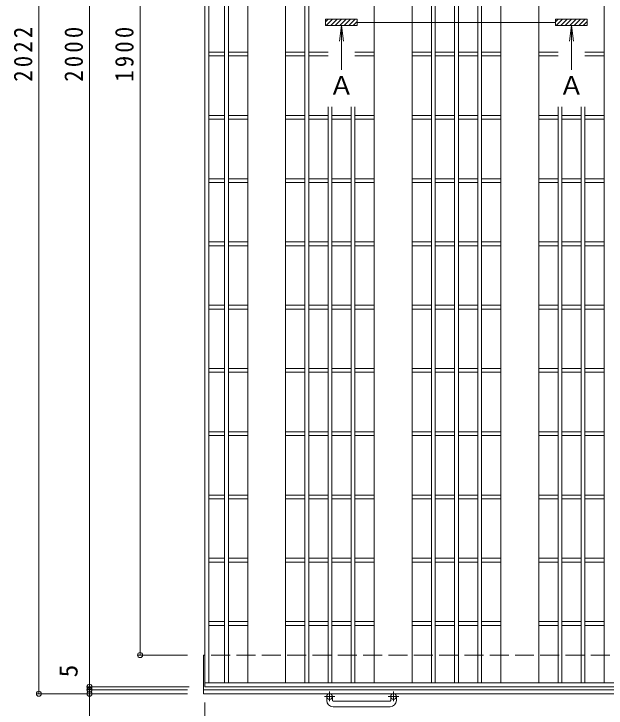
# Model space of a CAD drawing. Units: millimetres, scale not verified. Extents: x -1890 to 2306, y -1939 to 1554.
# Drawn here: x -1890 to -954, y -731 to 366 of the extents above; entities that cross this region are included whole.
import ezdxf
from ezdxf.enums import TextEntityAlignment as Align

# ---------------------------------------------------------------- set-up
doc = ezdxf.new("R2010")
doc.units = ezdxf.units.MM
doc.header["$LTSCALE"] = 10
doc.header["$PDMODE"] = 32
doc.header["$PDSIZE"] = 8
doc.linetypes.add('CHAIN1', pattern=[8, 5, -1, 1, -1])
doc.linetypes.add('DASHED3', pattern=[4, 3, -1])
for name, color, linetype, lineweight in [('C-1', 2, 'Continuous', 9), ('C-2', 3, 'Continuous', 9), ('C-4', 7, 'Continuous', 9)]:
    doc.layers.add(name, color=color, linetype=linetype, lineweight=lineweight)
doc.styles.add('ＭＳ ゴシック', font='')
doc.styles.get('ＭＳ ゴシック').set_extended_font_data('MS Gothic')

msp = doc.modelspace()

# ---------------------------------------------------------------- linework, layer by layer
at = {"layer": 'C-1'}
for p, q in [((-1590.7, -647.21), (-1590.7, -708.21)), ((-189.54, -702.21), (-1590.7, -702.21)), ((-190.7, -708.21), (-1590.7, -708.21)), ((-1395.7, -718.81), (-1395.7, -712.71)), ((-1386.7, -718.81), (-1386.7, -712.71)), ((-1294.7, -718.81), (-1294.7, -712.71)), ((-1285.7, -718.81), (-1285.7, -712.71)), ((-1385.7, -719.81), (-1295.7, -719.81)), ((-1295.7, -728.81), (-1385.7, -728.81))]:
    msp.add_line(p, q, dxfattribs=at)
at = {"layer": 'C-1', "linetype": 'DASHED3'}
msp.add_line((-588.2, -647.21), (-1590.7, -647.21), dxfattribs=at)
at = {"layer": 'C-1', "linetype": 'CHAIN1'}
for p, q in [((-1383.03, -712.71), (-1399.44, -712.71)), ((-1391.2, -704.61), (-1391.2, -720.2)), ((-1282.03, -712.71), (-1298.44, -712.71)), ((-1290.2, -704.61), (-1290.2, -720.2))]:
    msp.add_line(p, q, dxfattribs=at)
at = {"layer": 'C-1'}
for centre in [(-1391.2, -712.71), (-1290.2, -712.71)]:
    msp.add_circle(centre, 4.5, dxfattribs=at)
for centre, radius, start, end in [((-1385.7, -718.81), 10, 180, 270), ((-1385.7, -718.81), 1, 180, 270), ((-1295.7, -718.81), 10, 270, 0), ((-1295.7, -718.81), 1, 270, 0)]:
    msp.add_arc(centre, radius, start, end, dxfattribs=at)
at = {"layer": 'C-2'}
for p, q in [((-1588.2, 1302.79), (-1588.2, -697.21)), ((-1582.2, 1296.79), (-1582.2, -691.21)), ((-1557.2, 1296.79), (-1557.2, -691.21)), ((-1551.2, 1296.79), (-1551.2, -691.21)), ((-1520.7, 1296.79), (-1520.7, -691.21)), ((-1460.7, 1296.79), (-1460.7, -691.21)), ((-1430.2, 1296.79), (-1430.2, -691.21)), ((-1424.2, 1296.79), (-1424.2, -691.21)), ((-1320.7, 1296.79), (-1320.7, -691.21)), ((-1260.7, 1296.79), (-1260.7, -691.21)), ((-1230.2, 1296.79), (-1230.2, -691.21)), ((-1224.2, 1296.79), (-1224.2, -691.21)), ((-1193.7, 1296.79), (-1193.7, -691.21)), ((-1187.7, 1296.79), (-1187.7, -691.21)), ((-1157.2, 1296.79), (-1157.2, -691.21)), ((-1151.2, 1296.79), (-1151.2, -691.21)), ((-1120.7, 1296.79), (-1120.7, -691.21)), ((-1060.7, 1296.79), (-1060.7, -691.21)), ((-957.2, 1296.79), (-957.2, -691.21)), ((-1557.2, 305.79), (-1582.2, 305.79)), ((-1557.2, 299.79), (-1582.2, 299.79)), ((-1520.7, 305.79), (-1551.2, 305.79)), ((-1520.7, 299.79), (-1551.2, 299.79)), ((-1430.2, 305.79), (-1460.7, 305.79)), ((-1430.2, 299.79), (-1460.7, 299.79)), ((-1393.7, 305.79), (-1424.2, 305.79)), ((-1393.7, 299.79), (-1424.2, 299.79)), ((-1320.7, 305.79), (-1351.2, 305.79)), ((-1320.7, 299.79), (-1351.2, 299.79)), ((-1230.2, 305.79), (-1260.7, 305.79)), ((-1230.2, 299.79), (-1260.7, 299.79)), ((-1193.7, 305.79), (-1224.2, 305.79)), ((-1193.7, 299.79), (-1224.2, 299.79)), ((-1157.2, 305.79), (-1187.7, 305.79)), ((-1157.2, 299.79), (-1187.7, 299.79)), ((-1120.7, 305.79), (-1151.2, 305.79)), ((-1120.7, 299.79), (-1151.2, 299.79)), ((-1030.2, 305.79), (-1060.7, 305.79)), ((-1030.2, 299.79), (-1060.7, 299.79)), ((-957.2, 305.79), (-987.7, 305.79)), ((-957.2, 299.79), (-987.7, 299.79)), ((-1393.7, 219.33), (-1393.7, -691.21)), ((-1387.7, 219.33), (-1387.7, -691.21)), ((-1357.2, 219.33), (-1357.2, -691.21)), ((-1351.2, 219.33), (-1351.2, -691.21)), ((-1030.2, 219.33), (-1030.2, -691.21)), ((-1024.2, 219.33), (-1024.2, -691.21)), ((-993.7, 219.33), (-993.7, -691.21)), ((-987.7, 219.33), (-987.7, -691.21)), ((-1557.2, 205.79), (-1582.2, 205.79)), ((-1557.2, 199.79), (-1582.2, 199.79)), ((-1520.7, 205.79), (-1551.2, 205.79)), ((-1520.7, 199.79), (-1551.2, 199.79)), ((-1430.2, 205.79), (-1460.7, 205.79)), ((-1430.2, 199.79), (-1460.7, 199.79)), ((-1393.7, 205.79), (-1424.2, 205.79)), ((-1393.7, 199.79), (-1424.2, 199.79)), ((-1357.2, 205.79), (-1387.7, 205.79)), ((-1357.2, 199.79), (-1387.7, 199.79)), ((-1320.7, 205.79), (-1351.2, 205.79)), ((-1320.7, 199.79), (-1351.2, 199.79)), ((-1230.2, 205.79), (-1260.7, 205.79)), ((-1230.2, 199.79), (-1260.7, 199.79)), ((-1193.7, 205.79), (-1224.2, 205.79)), ((-1193.7, 199.79), (-1224.2, 199.79)), ((-1157.2, 205.79), (-1187.7, 205.79)), ((-1157.2, 199.79), (-1187.7, 199.79)), ((-1120.7, 205.79), (-1151.2, 205.79)), ((-1120.7, 199.79), (-1151.2, 199.79)), ((-1030.2, 205.79), (-1060.7, 205.79)), ((-1030.2, 199.79), (-1060.7, 199.79)), ((-993.7, 205.79), (-1024.2, 205.79)), ((-993.7, 199.79), (-1024.2, 199.79)), ((-957.2, 205.79), (-987.7, 205.79)), ((-957.2, 199.79), (-987.7, 199.79)), ((-1557.2, 105.79), (-1582.2, 105.79)), ((-1557.2, 99.79), (-1582.2, 99.79)), ((-1520.7, 105.79), (-1551.2, 105.79)), ((-1520.7, 99.79), (-1551.2, 99.79)), ((-1430.2, 105.79), (-1460.7, 105.79)), ((-1430.2, 99.79), (-1460.7, 99.79)), ((-1393.7, 105.79), (-1424.2, 105.79)), ((-1393.7, 99.79), (-1424.2, 99.79)), ((-1357.2, 105.79), (-1387.7, 105.79)), ((-1357.2, 99.79), (-1387.7, 99.79)), ((-1320.7, 105.79), (-1351.2, 105.79)), ((-1320.7, 99.79), (-1351.2, 99.79)), ((-1230.2, 105.79), (-1260.7, 105.79)), ((-1230.2, 99.79), (-1260.7, 99.79)), ((-1193.7, 105.79), (-1224.2, 105.79)), ((-1193.7, 99.79), (-1224.2, 99.79)), ((-1157.2, 105.79), (-1187.7, 105.79)), ((-1157.2, 99.79), (-1187.7, 99.79)), ((-1120.7, 105.79), (-1151.2, 105.79)), ((-1120.7, 99.79), (-1151.2, 99.79)), ((-1030.2, 105.79), (-1060.7, 105.79)), ((-1030.2, 99.79), (-1060.7, 99.79)), ((-993.7, 105.79), (-1024.2, 105.79)), ((-993.7, 99.79), (-1024.2, 99.79)), ((-957.2, 105.79), (-987.7, 105.79)), ((-957.2, 99.79), (-987.7, 99.79)), ((-1557.2, 5.79), (-1582.2, 5.79)), ((-1520.7, 5.79), (-1551.2, 5.79)), ((-1430.2, 5.79), (-1460.7, 5.79)), ((-1393.7, 5.79), (-1424.2, 5.79)), ((-1357.2, 5.79), (-1387.7, 5.79)), ((-1320.7, 5.79), (-1351.2, 5.79)), ((-1230.2, 5.79), (-1260.7, 5.79)), ((-1193.7, 5.79), (-1224.2, 5.79)), ((-1157.2, 5.79), (-1187.7, 5.79)), ((-1120.7, 5.79), (-1151.2, 5.79)), ((-1030.2, 5.79), (-1060.7, 5.79)), ((-993.7, 5.79), (-1024.2, 5.79)), ((-957.2, 5.79), (-987.7, 5.79)), ((-1557.2, -0.21), (-1582.2, -0.21)), ((-1520.7, -0.21), (-1551.2, -0.21)), ((-1430.2, -0.21), (-1460.7, -0.21)), ((-1393.7, -0.21), (-1424.2, -0.21)), ((-1357.2, -0.21), (-1387.7, -0.21)), ((-1320.7, -0.21), (-1351.2, -0.21)), ((-1230.2, -0.21), (-1260.7, -0.21)), ((-1193.7, -0.21), (-1224.2, -0.21)), ((-1157.2, -0.21), (-1187.7, -0.21)), ((-1120.7, -0.21), (-1151.2, -0.21)), ((-1030.2, -0.21), (-1060.7, -0.21)), ((-993.7, -0.21), (-1024.2, -0.21)), ((-957.2, -0.21), (-987.7, -0.21)), ((-1557.2, -94.21), (-1582.2, -94.21)), ((-1520.7, -94.21), (-1551.2, -94.21)), ((-1430.2, -94.21), (-1460.7, -94.21)), ((-1393.7, -94.21), (-1424.2, -94.21)), ((-1357.2, -94.21), (-1387.7, -94.21)), ((-1320.7, -94.21), (-1351.2, -94.21)), ((-1230.2, -94.21), (-1260.7, -94.21)), ((-1193.7, -94.21), (-1224.2, -94.21)), ((-1157.2, -94.21), (-1187.7, -94.21)), ((-1120.7, -94.21), (-1151.2, -94.21)), ((-1030.2, -94.21), (-1060.7, -94.21)), ((-993.7, -94.21), (-1024.2, -94.21)), ((-957.2, -94.21), (-987.7, -94.21)), ((-1557.2, -100.21), (-1582.2, -100.21)), ((-1520.7, -100.21), (-1551.2, -100.21)), ((-1430.2, -100.21), (-1460.7, -100.21)), ((-1393.7, -100.21), (-1424.2, -100.21)), ((-1357.2, -100.21), (-1387.7, -100.21)), ((-1320.7, -100.21), (-1351.2, -100.21)), ((-1230.2, -100.21), (-1260.7, -100.21)), ((-1193.7, -100.21), (-1224.2, -100.21)), ((-1157.2, -100.21), (-1187.7, -100.21)), ((-1120.7, -100.21), (-1151.2, -100.21)), ((-1030.2, -100.21), (-1060.7, -100.21)), ((-993.7, -100.21), (-1024.2, -100.21)), ((-957.2, -100.21), (-987.7, -100.21)), ((-1557.2, -194.21), (-1582.2, -194.21)), ((-1520.7, -194.21), (-1551.2, -194.21)), ((-1430.2, -194.21), (-1460.7, -194.21)), ((-1393.7, -194.21), (-1424.2, -194.21)), ((-1357.2, -194.21), (-1387.7, -194.21)), ((-1320.7, -194.21), (-1351.2, -194.21)), ((-1230.2, -194.21), (-1260.7, -194.21)), ((-1193.7, -194.21), (-1224.2, -194.21)), ((-1157.2, -194.21), (-1187.7, -194.21)), ((-1120.7, -194.21), (-1151.2, -194.21)), ((-1030.2, -194.21), (-1060.7, -194.21)), ((-993.7, -194.21), (-1024.2, -194.21)), ((-957.2, -194.21), (-987.7, -194.21)), ((-1557.2, -200.21), (-1582.2, -200.21)), ((-1520.7, -200.21), (-1551.2, -200.21)), ((-1430.2, -200.21), (-1460.7, -200.21)), ((-1393.7, -200.21), (-1424.2, -200.21)), ((-1357.2, -200.21), (-1387.7, -200.21)), ((-1320.7, -200.21), (-1351.2, -200.21)), ((-1230.2, -200.21), (-1260.7, -200.21)), ((-1193.7, -200.21), (-1224.2, -200.21)), ((-1157.2, -200.21), (-1187.7, -200.21)), ((-1120.7, -200.21), (-1151.2, -200.21)), ((-1030.2, -200.21), (-1060.7, -200.21)), ((-993.7, -200.21), (-1024.2, -200.21)), ((-957.2, -200.21), (-987.7, -200.21)), ((-1557.2, -294.21), (-1582.2, -294.21)), ((-1520.7, -294.21), (-1551.2, -294.21)), ((-1430.2, -294.21), (-1460.7, -294.21)), ((-1393.7, -294.21), (-1424.2, -294.21)), ((-1357.2, -294.21), (-1387.7, -294.21)), ((-1320.7, -294.21), (-1351.2, -294.21)), ((-1230.2, -294.21), (-1260.7, -294.21)), ((-1193.7, -294.21), (-1224.2, -294.21)), ((-1157.2, -294.21), (-1187.7, -294.21)), ((-1120.7, -294.21), (-1151.2, -294.21)), ((-1030.2, -294.21), (-1060.7, -294.21)), ((-993.7, -294.21), (-1024.2, -294.21)), ((-957.2, -294.21), (-987.7, -294.21)), ((-1557.2, -300.21), (-1582.2, -300.21)), ((-1520.7, -300.21), (-1551.2, -300.21)), ((-1430.2, -300.21), (-1460.7, -300.21)), ((-1393.7, -300.21), (-1424.2, -300.21)), ((-1357.2, -300.21), (-1387.7, -300.21)), ((-1320.7, -300.21), (-1351.2, -300.21)), ((-1230.2, -300.21), (-1260.7, -300.21)), ((-1193.7, -300.21), (-1224.2, -300.21)), ((-1157.2, -300.21), (-1187.7, -300.21)), ((-1120.7, -300.21), (-1151.2, -300.21)), ((-1030.2, -300.21), (-1060.7, -300.21)), ((-993.7, -300.21), (-1024.2, -300.21)), ((-957.2, -300.21), (-987.7, -300.21)), ((-1557.2, -394.21), (-1582.2, -394.21)), ((-1520.7, -394.21), (-1551.2, -394.21)), ((-1430.2, -394.21), (-1460.7, -394.21)), ((-1393.7, -394.21), (-1424.2, -394.21)), ((-1357.2, -394.21), (-1387.7, -394.21)), ((-1320.7, -394.21), (-1351.2, -394.21)), ((-1230.2, -394.21), (-1260.7, -394.21)), ((-1193.7, -394.21), (-1224.2, -394.21)), ((-1157.2, -394.21), (-1187.7, -394.21)), ((-1120.7, -394.21), (-1151.2, -394.21)), ((-1030.2, -394.21), (-1060.7, -394.21)), ((-993.7, -394.21), (-1024.2, -394.21)), ((-957.2, -394.21), (-987.7, -394.21)), ((-1557.2, -400.21), (-1582.2, -400.21)), ((-1520.7, -400.21), (-1551.2, -400.21)), ((-1430.2, -400.21), (-1460.7, -400.21)), ((-1393.7, -400.21), (-1424.2, -400.21)), ((-1357.2, -400.21), (-1387.7, -400.21)), ((-1320.7, -400.21), (-1351.2, -400.21)), ((-1230.2, -400.21), (-1260.7, -400.21)), ((-1193.7, -400.21), (-1224.2, -400.21)), ((-1157.2, -400.21), (-1187.7, -400.21)), ((-1120.7, -400.21), (-1151.2, -400.21)), ((-1030.2, -400.21), (-1060.7, -400.21)), ((-993.7, -400.21), (-1024.2, -400.21)), ((-957.2, -400.21), (-987.7, -400.21)), ((-1557.2, -494.21), (-1582.2, -494.21)), ((-1557.2, -500.21), (-1582.2, -500.21)), ((-1520.7, -494.21), (-1551.2, -494.21)), ((-1520.7, -500.21), (-1551.2, -500.21)), ((-1430.2, -494.21), (-1460.7, -494.21)), ((-1430.2, -500.21), (-1460.7, -500.21)), ((-1393.7, -494.21), (-1424.2, -494.21)), ((-1393.7, -500.21), (-1424.2, -500.21)), ((-1357.2, -494.21), (-1387.7, -494.21)), ((-1357.2, -500.21), (-1387.7, -500.21)), ((-1320.7, -494.21), (-1351.2, -494.21)), ((-1320.7, -500.21), (-1351.2, -500.21)), ((-1230.2, -494.21), (-1260.7, -494.21)), ((-1230.2, -500.21), (-1260.7, -500.21)), ((-1193.7, -494.21), (-1224.2, -494.21)), ((-1193.7, -500.21), (-1224.2, -500.21)), ((-1157.2, -494.21), (-1187.7, -494.21)), ((-1157.2, -500.21), (-1187.7, -500.21)), ((-1120.7, -494.21), (-1151.2, -494.21)), ((-1120.7, -500.21), (-1151.2, -500.21)), ((-1030.2, -494.21), (-1060.7, -494.21)), ((-1030.2, -500.21), (-1060.7, -500.21)), ((-993.7, -494.21), (-1024.2, -494.21)), ((-993.7, -500.21), (-1024.2, -500.21)), ((-957.2, -494.21), (-987.7, -494.21)), ((-957.2, -500.21), (-987.7, -500.21)), ((-1557.2, -594.21), (-1582.2, -594.21)), ((-1557.2, -600.21), (-1582.2, -600.21)), ((-1520.7, -594.21), (-1551.2, -594.21)), ((-1520.7, -600.21), (-1551.2, -600.21)), ((-1430.2, -594.21), (-1460.7, -594.21)), ((-1430.2, -600.21), (-1460.7, -600.21)), ((-1393.7, -594.21), (-1424.2, -594.21)), ((-1393.7, -600.21), (-1424.2, -600.21)), ((-1357.2, -594.21), (-1387.7, -594.21)), ((-1357.2, -600.21), (-1387.7, -600.21)), ((-1320.7, -594.21), (-1351.2, -594.21)), ((-1320.7, -600.21), (-1351.2, -600.21)), ((-1230.2, -594.21), (-1260.7, -594.21)), ((-1230.2, -600.21), (-1260.7, -600.21)), ((-1193.7, -594.21), (-1224.2, -594.21)), ((-1193.7, -600.21), (-1224.2, -600.21)), ((-1157.2, -594.21), (-1187.7, -594.21)), ((-1157.2, -600.21), (-1187.7, -600.21)), ((-1120.7, -594.21), (-1151.2, -594.21)), ((-1120.7, -600.21), (-1151.2, -600.21)), ((-1030.2, -594.21), (-1060.7, -594.21)), ((-1030.2, -600.21), (-1060.7, -600.21)), ((-993.7, -594.21), (-1024.2, -594.21)), ((-993.7, -600.21), (-1024.2, -600.21)), ((-957.2, -594.21), (-987.7, -594.21)), ((-957.2, -600.21), (-987.7, -600.21)), ((-593.2, -691.21), (-1588.2, -691.21)), ((-593.2, -697.21), (-1588.2, -697.21))]:
    msp.add_line(p, q, dxfattribs=at)
at = {"layer": 'C-4'}
for p, q in [((-1770.7, -769.71), (-1770.7, 1367.14)), ((-1850.7, -708.21), (-1850.7, 1313.79)), ((-1690.7, -647.21), (-1690.7, 1252.79)), ((-1397.45, 357.79), (-1347.45, 357.79)), ((-1397.45, 347.79), (-1397.45, 357.79)), ((-1397.45, 353.81), (-1393.47, 357.79)), ((-1396.4, 347.79), (-1386.4, 357.79)), ((-1389.33, 347.79), (-1379.33, 357.79)), ((-1382.26, 347.79), (-1372.26, 357.79)), ((-1375.19, 347.79), (-1365.19, 357.79)), ((-1368.12, 347.79), (-1358.12, 357.79)), ((-1361.05, 347.79), (-1351.05, 357.79)), ((-1353.97, 347.79), (-1347.45, 354.32)), ((-1347.45, 347.79), (-1347.45, 357.79)), ((-1347.45, 352.79), (-1033.95, 352.79)), ((-983.95, 357.79), (-1033.95, 357.79)), ((-1033.95, 347.79), (-1033.95, 357.79)), ((-1033.95, 353.81), (-1029.97, 357.79)), ((-1032.9, 347.79), (-1022.9, 357.79)), ((-1025.83, 347.79), (-1015.83, 357.79)), ((-1018.76, 347.79), (-1008.76, 357.79)), ((-1011.69, 347.79), (-1001.69, 357.79)), ((-1004.62, 347.79), (-994.62, 357.79)), ((-997.55, 347.79), (-987.55, 357.79)), ((-990.48, 347.79), (-983.95, 354.32)), ((-983.95, 347.79), (-983.95, 357.79)), ((-1397.45, 347.79), (-1347.45, 347.79)), ((-1372.45, 347.79), (-1375.71, 323)), ((-1372.45, 347.79), (-1369.18, 323)), ((-1372.45, 347.79), (-1372.45, 277.79)), ((-983.95, 347.79), (-1033.95, 347.79)), ((-1008.95, 347.79), (-1012.21, 323)), ((-1008.95, 347.79), (-1005.68, 323)), ((-1008.95, 347.79), (-1008.95, 277.79)), ((-1615.7, -647.21), (-1693.7, -647.21)), ((-1613.2, -697.21), (-1773.7, -697.21)), ((-1615.7, -702.21), (-1773.7, -702.21)), ((-1615.7, -708.21), (-1853.7, -708.21)), ((-1588.2, -722.21), (-1588.2, -831.81))]:
    msp.add_line(p, q, dxfattribs=at)
for p in [(-1690.7, -647.21), (-1770.7, -697.21), (-1770.7, -702.21), (-1850.7, -708.21), (-1770.7, -708.21)]:
    msp.add_point(p, dxfattribs=at)

# ---------------------------------------------------------------- texts
at = {"layer": 'C-4', "color": 2, "style": 'ＭＳ ゴシック'}
for p in [(-1392.45, 229.74), (-1028.95, 229.74)]:
    msp.add_text('Ａ', height=29.33, dxfattribs=at).set_placement(p, align=Align.BOTTOM_LEFT)
msp.add_text('5', height=29.33, rotation=90, dxfattribs=at).set_placement((-1780.7, -682.41), align=Align.BOTTOM_LEFT)
at = {"layer": 'C-4', "color": 2, "char_height": 29.33, "attachment_point": 7, "rotation": 90, "style": 'ＭＳ ゴシック'}
for s, insert in [('\\T1.28;\\W0.9;2022', (-1860.7, 259.04)), ('\\T1.28;\\W0.9;2000', (-1780.7, 259.04)), ('\\T1.28;\\W0.9;1900', (-1700.7, 259.04))]:
    msp.add_mtext(s, dxfattribs=dict(at, insert=insert))

doc.saveas('drawing.dxf')
